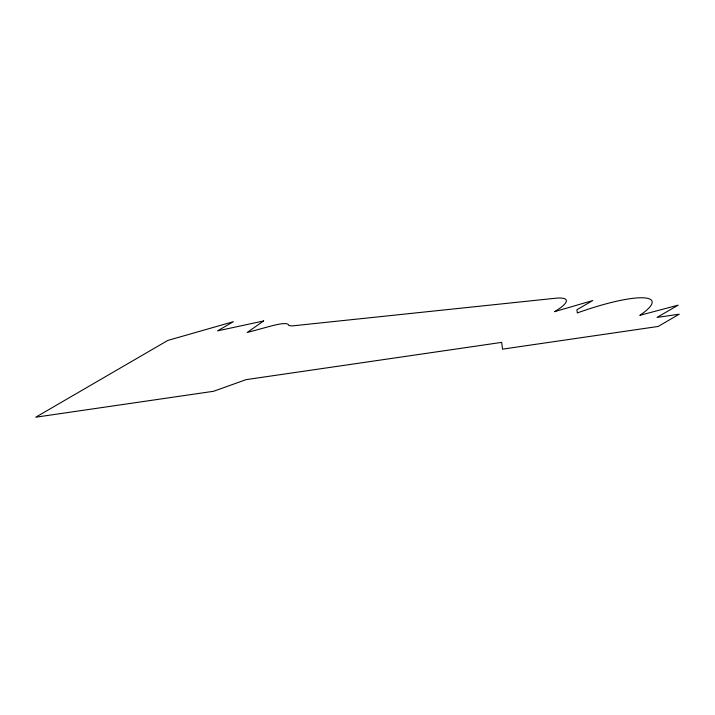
<?xml version="1.0" encoding="UTF-8"?>
<svg xmlns="http://www.w3.org/2000/svg" width="715" height="715" viewBox="0 0 715 715"><rect width="100%" height="100%" fill="white"/><g stroke="black" fill="none" stroke-linecap="round" stroke-linejoin="round"><path stroke-width="1.07" d="M263.62 320.964L247.167 332.502L271.521 325.915A27.42 5.282 -20.2 0 1 288.511 325.155A32.166 6.194 -20.2 0 0 292.185 325.906L554.876 298.307A48.423 9.322 -20.2 0 1 554.527 311.669L592.762 300.541L576.916 309.747L577.3 312.947A76.55 14.738 -20.2 0 1 643.071 297.798A76.55 14.738 -20.2 0 1 639.8 315.342L678.151 305.144L657.022 317.433L679.25 314.189L658.122 326.469L502.529 349.152L501.707 342.378L246.085 379.638L213.571 391.284L35.75 417.203L167.802 340.438L233.385 321.67L217.539 330.884L263.62 320.964"/></g></svg>
